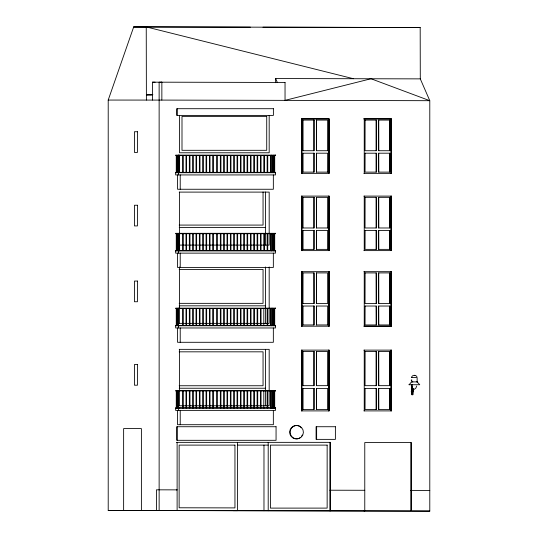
<?xml version="1.0" encoding="UTF-8"?>
<svg xmlns="http://www.w3.org/2000/svg" width="538" height="538" viewBox="0 0 538 538"><rect width="100%" height="100%" fill="white"/><g stroke="black" fill="none" stroke-linecap="round" stroke-linejoin="round"><path stroke-width="0.81" d="M156.437 510.488L156.437 489.822L177.116 489.869L176.403 489.869M413.184 388.712L412.861 394.744L411.879 394.744L411.879 384.737M411.947 394.744L411.947 384.643M412.794 394.744L412.794 391.16M275.638 82.697L275.644 78.548L420.292 78.871L429.788 100.693L429.788 511.093L108.212 510.461L108.212 100.061L133.706 26.9L146.242 26.907L353.432 78.723M412.485 387.084L411.947 391.16L412.303 389.525M416.674 386.008L415.901 388.053L414.341 389.297M411.745 376.674C412.807 374.872 415.861 374.872 416.923 376.674M409.142 384.737L411.523 381.893L412.881 381.893M370.964 78.763L285.039 100.364L285.039 82.462L161.494 82.186M297.346 438.766L296.915 438.867A6.705 6.644 -90 0 1 289.679 431.927A6.705 6.644 -90 0 1 297.447 425.585L299.101 426.103A6.705 6.644 -90 0 1 301.388 427.865M420.292 78.871L420.185 27.519L262.961 27.196M152.402 100.088L152.402 82.186L155.126 82.186M371.059 78.763L429.788 100.693L161.857 100.088L161.857 82.186L159.134 82.186L159.134 510.488L410.783 511.046L410.783 442.552M284.669 82.462L285.039 82.462M151.434 94.95L146.397 94.843L149.12 94.574M161.864 100.088L108.212 100.061M301.556 118.844L329.243 118.844L329.243 173.364L301.556 173.364M365.033 120.088L376.277 120.082L376.277 150.721L365.04 150.727L365.107 120.088M378.665 120.082L389.909 120.082L389.909 150.721L378.665 150.721L378.665 120.082L378.739 150.721M327.655 150.721L316.411 150.721L316.411 120.082L327.655 120.082L327.581 150.721M365.04 153.202L376.277 153.202L376.277 172.12L365.04 172.12L365.107 153.202M378.665 153.202L389.909 153.196L389.909 172.12L378.665 172.12L378.665 153.202L378.739 172.12M263.808 155.354L264.393 155.354M273.835 155.381L274.427 155.381M327.655 172.12L316.411 172.12L316.411 153.202L327.655 153.196L327.581 172.12M175.65 172.725L275.51 172.725M363.87 173.364L391.489 173.364L391.489 118.844L363.87 118.844L391.133 118.844L391.133 173.357M179.221 192.106L269.182 192.106L269.182 245.093L179.221 245.093M301.556 196.101L329.243 196.101L329.243 250.614L301.556 250.614M363.883 196.101L391.489 196.101L391.489 250.614L363.91 250.614M365.033 197.338L376.277 197.338L376.277 227.977L365.04 227.977L365.107 197.338M378.665 197.338L389.909 197.338L389.909 227.977L378.665 227.977L378.665 197.338L378.739 227.977M179.167 225.079L263.048 225.079L263.048 191.979M179.221 227.554L265.51 227.554M327.655 227.977L316.411 227.977L316.411 197.338L327.655 197.338L327.581 227.977M365.04 230.459L376.277 230.459L376.277 249.376L365.04 249.376L365.107 230.459M378.665 230.452L389.909 230.452L389.909 249.37L378.665 249.376L378.665 230.452L378.739 249.376M263.808 233.559L264.393 233.559M273.835 233.586L274.427 233.586M327.655 249.37L316.411 249.376L316.411 230.452L327.655 230.452L327.581 249.37M175.65 250.937L275.51 250.937M179.167 269.417L263.048 269.417L263.048 303.345L179.167 303.345M301.556 271.683L329.243 271.683L329.243 326.196L301.556 326.196M363.883 271.683L391.489 271.683L391.489 326.196L363.87 326.196L391.126 326.189L391.133 271.677M365.033 272.921L376.277 272.921L376.277 303.56L365.04 303.56L365.107 272.921M378.665 272.921L389.909 272.914L389.909 303.553L378.665 303.553L378.665 272.921L378.739 303.553M302.786 303.56L314.031 303.56L314.031 272.921L302.786 272.921L302.786 303.56L302.86 272.921M314.031 303.56L313.957 272.921M316.411 303.553L327.655 303.553L327.655 272.914L316.411 272.921L316.411 303.553L316.485 272.921M376.277 303.56L376.203 272.921M389.909 303.553L389.835 272.914M179.221 305.826L265.51 305.826M365.04 306.035L376.277 306.035L376.277 324.952L365.04 324.959L365.107 306.035M378.665 306.035L389.909 306.035L389.909 324.952L378.665 324.952L378.665 306.035L378.739 324.952M263.808 308.395L264.393 308.395M273.835 308.422L274.427 308.422M179.221 323.365L269.182 323.365L269.182 266.942M327.655 324.952L316.411 324.952L316.411 306.035L327.655 306.035L327.581 324.952M376.277 324.952L376.203 306.035M389.909 324.952L389.835 306.035M176.195 325.423L179.618 325.423M264.393 325.423L263.808 325.423L263.808 308.536M274.784 325.423L271.999 325.423L271.999 308.536M175.65 325.766L275.51 325.766M179.221 349.35L269.182 349.35L269.182 405.773L179.221 405.773M301.556 350.124L329.243 350.124L329.243 410.897L301.556 410.897M363.883 350.124L391.489 350.124L391.489 410.897L363.91 410.897M365.033 351.509L376.277 351.502L376.277 385.659L365.04 385.665L365.107 351.509M378.665 351.502L389.909 351.502L389.909 385.659L378.665 385.659L378.665 351.502L378.739 385.659M179.167 351.825L263.048 351.825L263.048 385.753L179.167 385.753M411.53 377.508L417.138 377.508L417.145 381.893L419.741 384.737L408.934 384.737M411.523 377.508L411.873 377.508M411.879 379.969L411.314 379.969L411.314 380.568L411.879 380.568M411.55 381.893L417.145 381.893L416.795 381.893M327.655 385.659L316.411 385.659L316.411 351.502L327.655 351.502L327.581 385.659M179.221 388.234L265.51 388.234M365.04 388.429L376.277 388.423L376.277 409.512L365.04 409.519L365.107 388.429M378.665 388.423L389.909 388.423L389.909 409.512L378.665 409.512L378.665 388.423L378.739 409.512M263.808 390.803L264.393 390.803M273.835 390.83L274.427 390.83M411.314 391.751L412.794 391.751L412.229 391.751L412.229 391.16L411.314 391.16L411.314 391.751L411.879 391.751M176.195 407.831L179.618 407.831M182.664 407.831L183.25 407.831M186.007 407.831L186.592 407.831M189.349 407.831L189.941 407.831M192.691 407.831L193.283 407.831M196.034 407.831L196.626 407.831M199.376 407.831L199.968 407.831M202.725 407.831L203.31 407.831M206.067 407.831L206.653 407.831M209.41 407.831L209.995 407.831M212.752 407.831L213.337 407.831M220.351 407.831L220.936 407.831M223.694 407.831L224.279 407.831M227.036 407.831L227.621 407.831M230.378 407.831L230.963 407.831M233.721 407.831L234.306 407.831M237.063 407.831L237.655 407.831M240.405 407.831L240.997 407.831M243.748 407.831L244.339 407.831M247.09 407.831L247.682 407.831M250.439 407.831L251.024 407.831M253.781 407.831L254.366 407.831M257.124 407.831L257.709 407.831M260.466 407.831L261.051 407.831M263.808 407.831L264.393 407.831M267.151 407.831L267.736 407.831M270.493 407.831L271.078 407.831M271.999 407.831L274.784 407.831M175.65 408.174L275.51 408.174M327.655 409.512L316.411 409.512L316.411 388.423L327.655 388.423L327.581 409.512M176.403 442.35L330.594 442.35L330.594 510.871M237.366 445.108L268.2 445.108M329.875 490.212L364.771 490.286M410.783 490.394L429.788 490.434M176.403 510.522L177.116 510.522L177.116 442.35M233.203 510.663L237.433 510.663L237.433 442.35M364.058 510.945L364.771 510.945L364.771 442.552L411.503 442.552L411.503 511.046L429.788 511.093M420.185 27.519L133.706 26.9L250.372 27.169M152.402 82.186L161.857 82.186M146.397 94.574L152.873 94.574M146.397 94.843L152.274 94.856M108.212 510.461L159.134 510.488M414.334 375.322L414.879 375.363M275.644 78.548L277.265 82.307M146.242 26.907L146.397 100.081M391.133 196.094L391.133 250.607M391.133 350.117L391.133 410.891M391.059 118.844L391.059 173.357M391.059 196.094L391.059 250.607M391.059 271.677L391.059 326.189M391.059 350.117L391.059 410.891M389.835 120.082L389.835 150.721M389.835 153.196L389.835 172.12M389.835 197.338L389.835 227.977M389.835 230.452L389.835 249.37M389.835 351.502L389.835 385.659M389.835 388.423L389.835 409.512M376.203 120.082L376.203 150.721M376.203 153.202L376.203 172.12M376.203 197.338L376.203 227.977M376.203 230.459L376.203 249.376M376.203 351.502L376.203 385.659M376.203 388.423L376.203 409.512M364.239 118.844L364.239 173.364M364.239 196.101L364.239 250.614M364.239 271.683L364.239 326.196M364.239 350.124L364.239 410.897M329.875 442.35L329.875 510.871M329.081 271.636L329.081 326.149M328.886 173.357L328.886 118.844L301.63 118.844L301.63 173.364M328.886 196.094L328.886 250.607M328.886 271.677L328.886 326.189M328.886 350.117L328.886 410.891M328.812 118.844L328.812 173.357M328.812 196.094L328.812 250.607M328.812 271.677L328.812 326.189M328.812 350.117L328.812 410.891M316.633 426.728L316.633 439.371M316.485 120.082L316.485 150.721M316.485 153.202L316.485 172.12M316.485 197.338L316.485 227.977M316.485 230.452L316.485 249.376M316.485 306.035L316.485 324.952M316.485 351.502L316.485 385.659M316.485 388.423L316.485 409.512M313.957 120.082L313.957 150.721M313.957 153.202L313.957 172.12M313.957 197.338L313.957 227.977M313.957 230.459L313.957 249.376M313.957 306.035L313.957 324.952M313.957 351.502L313.957 385.659M313.957 388.423L313.957 409.512M302.86 120.088L302.86 150.727M302.86 153.202L302.86 172.12M302.86 197.338L302.86 227.977M302.86 230.459L302.86 249.376M302.86 306.035L302.86 324.959M302.86 351.509L302.86 385.665M302.86 388.429L302.86 409.519M301.986 118.844L301.986 173.364M301.986 196.101L301.986 250.614M301.986 271.683L301.986 326.196M301.986 350.124L301.986 410.897M301.825 271.636L301.825 326.149M301.616 196.101L301.63 250.614M301.616 271.683L301.63 326.196M301.616 350.124L301.63 410.897M275.328 155.119L275.328 155.495M275.328 172.348L275.328 172.725M275.328 233.324L275.328 233.7M275.328 250.56L275.328 250.937M275.328 308.16L275.328 308.536M275.328 325.389L275.328 325.766M275.328 390.568L275.328 390.944M275.328 407.797L275.328 408.174M274.71 155.495L274.71 172.382M274.71 233.7L274.71 250.594M274.71 308.536L274.71 325.423M274.71 390.944L274.71 407.831M274.427 155.495L274.427 172.348M274.427 233.7L274.427 250.56M274.427 308.536L274.427 325.389M274.427 390.944L274.427 407.797M274.225 155.495L274.225 172.382M274.225 233.7L274.225 250.594M274.225 308.536L274.225 325.423M274.225 390.944L274.225 407.831M273.963 155.119L273.963 155.495M273.963 233.324L273.963 233.7M273.963 250.56L273.963 250.937M273.963 308.16L273.963 308.536M273.963 325.389L273.963 325.766M273.963 390.568L273.963 390.944M273.963 407.797L273.963 408.174M273.835 155.495L273.802 172.382M273.802 233.7L273.835 250.594M273.835 308.536L273.835 325.423M273.802 390.944L273.835 407.831M273.351 155.495L273.385 172.382M273.344 174.931L273.344 189.255L177.567 189.255L177.567 174.931M273.351 233.7L273.385 250.594M273.344 253.136L273.344 267.46L177.567 267.46L177.567 253.136M273.351 308.536L273.385 325.423M273.344 327.972L273.344 342.296L177.567 342.296L177.567 327.972M273.351 390.944L273.385 407.831M273.344 410.38L273.344 424.704L177.567 424.704L177.567 410.38M272.901 155.495L272.901 172.382M272.901 233.7L272.934 250.594M272.934 308.536L272.901 325.423M272.901 390.944L272.934 407.831M272.558 233.324L272.558 233.7M272.558 308.16L272.558 308.536M272.558 390.568L272.558 390.944M272.45 155.495L272.45 172.382M272.484 233.7L272.45 250.594M272.45 308.536L272.45 325.423M272.484 390.944L272.45 407.831M271.999 155.495L271.999 172.348M271.999 233.7L271.999 250.56M271.999 390.944L271.999 407.797M271.233 250.56L271.233 250.937M271.233 325.389L271.233 325.766M271.233 407.797L271.233 408.174M271.192 155.119L271.192 155.495M271.192 233.324L271.192 233.7M271.192 308.16L271.192 308.536M271.192 390.568L271.192 390.944M271.078 155.495L271.078 172.348M271.078 233.7L271.078 250.56M271.078 308.536L271.078 325.389L270.493 325.423L270.493 308.536M271.078 390.944L271.078 407.797M270.493 155.495L270.493 172.348M270.493 233.7L270.493 250.56M270.493 390.944L270.493 407.797M269.182 115.556L269.182 152.785L179.544 152.785L179.544 115.556M268.2 442.35L268.2 510.73M267.736 155.495L267.736 172.348M267.736 233.7L267.736 250.56M267.736 308.536L267.736 325.389L267.151 325.423L267.151 308.536M267.736 390.944L267.736 407.797M267.151 155.495L267.151 172.348M267.151 233.7L267.151 250.56M267.151 390.944L267.151 407.797M265.51 191.979L265.51 245.093M265.51 266.942L265.51 323.365M265.51 349.35L265.51 405.773M264.393 155.495L264.393 172.348M264.393 233.7L264.393 250.56M263.976 445.108L263.976 510.73M263.808 155.495L263.808 172.348M263.808 233.7L263.808 250.56M263.808 390.944L263.808 407.797M261.051 155.495L261.051 172.348M261.051 233.7L261.051 250.56M261.051 308.536L261.051 325.389L260.466 325.423L260.466 308.536M261.051 390.944L261.051 407.797M260.466 155.495L260.466 172.348M260.466 233.7L260.466 250.56M260.466 390.944L260.466 407.797M257.709 155.495L257.709 172.348M257.709 233.7L257.709 250.56M257.709 308.536L257.709 325.389L257.124 325.423L257.124 308.536M257.709 390.944L257.709 407.797M257.124 155.495L257.124 172.348M257.124 233.7L257.124 250.56M257.124 390.944L257.124 407.797M254.366 155.495L254.366 172.348M254.366 233.7L254.366 250.56M254.366 308.536L254.366 325.389L253.781 325.423L253.781 308.536M254.366 390.944L254.366 407.797M253.781 155.495L253.781 172.348M253.781 233.7L253.781 250.56M253.781 390.944L253.781 407.797M251.024 172.348L251.024 155.381L250.439 155.381L250.439 172.348M251.024 250.56L251.024 233.586L250.439 233.586L250.439 250.56M251.024 407.797L251.024 390.83L250.439 390.83L250.439 407.797M247.682 155.495L247.682 172.348M247.682 233.7L247.682 250.56M247.682 308.536L247.682 325.389L247.09 325.423L247.09 308.536M247.682 390.944L247.682 407.797M247.09 155.495L247.09 172.348M247.09 233.7L247.09 250.56M247.09 390.944L247.09 407.797M244.339 155.495L244.339 172.348M244.339 233.7L244.339 250.56M244.339 308.536L244.339 325.389L243.748 325.423L243.748 308.536M244.339 390.944L244.339 407.797M243.748 155.495L243.748 172.348M243.748 233.7L243.748 250.56M243.748 390.944L243.748 407.797M240.997 172.348L240.997 155.354L240.405 155.354L240.405 172.348M240.997 250.56L240.997 233.559L240.405 233.559L240.405 250.56M240.997 407.797L240.997 390.803L240.405 390.803L240.405 407.797M237.655 155.495L237.655 172.348M237.655 233.7L237.655 250.56M237.655 308.536L237.655 325.389L237.063 325.423L237.063 308.536M237.655 390.944L237.655 407.797M237.063 155.495L237.063 172.348M237.063 233.7L237.063 250.56M237.063 390.944L237.063 407.797M234.306 155.495L234.306 172.348M234.306 233.7L234.306 250.56M234.306 308.536L234.306 325.389L233.721 325.423L233.721 308.536M234.306 390.944L234.306 407.797M233.721 155.495L233.721 172.348M233.721 233.7L233.721 250.56M233.721 390.944L233.721 407.797M230.963 155.495L230.963 172.348M230.963 233.7L230.963 250.56M230.963 308.536L230.963 325.389L230.378 325.423L230.378 308.536M230.963 390.944L230.963 407.797M230.378 155.495L230.378 172.348M230.378 233.7L230.378 250.56M230.378 390.944L230.378 407.797M227.621 155.495L227.621 172.348M227.621 233.7L227.621 250.56M227.621 308.536L227.621 325.389L227.036 325.423L227.036 308.536M227.621 390.944L227.621 407.797M227.036 155.495L227.036 172.348M227.036 233.7L227.036 250.56M227.036 390.944L227.036 407.797M224.279 155.495L224.279 172.348M224.279 233.7L224.279 250.56M224.279 308.536L224.279 325.389L223.694 325.423L223.694 308.536M224.279 390.944L224.279 407.797M223.694 155.495L223.694 172.348M223.694 233.7L223.694 250.56M223.694 390.944L223.694 407.797M220.936 155.495L220.936 172.348M220.936 233.7L220.936 250.56M220.936 308.536L220.936 325.389L220.351 325.423L220.351 308.536M220.936 390.944L220.936 407.797M220.351 155.495L220.351 172.348M220.351 233.7L220.351 250.56M220.351 390.944L220.351 407.797M217.285 155.442L217.285 172.328M217.285 233.647L217.285 250.533L216.7 250.533L216.7 233.647M217.285 325.369L217.285 308.482L216.7 308.482L216.7 325.369M217.285 390.891L217.285 407.777M216.7 155.442L216.7 172.328M216.7 390.891L216.7 407.777M213.337 172.348L213.337 155.381L212.752 155.381L212.752 172.348M213.337 250.56L213.337 233.586L212.752 233.586L212.752 250.56M213.337 407.797L213.337 390.83L212.752 390.83L212.752 407.797M209.995 155.495L209.995 172.348M209.995 233.7L209.995 250.56M209.995 308.536L209.995 325.389L209.41 325.423L209.41 308.536M209.995 390.944L209.995 407.797M209.41 155.495L209.41 172.348M209.41 233.7L209.41 250.56M209.41 390.944L209.41 407.797M206.653 155.495L206.653 172.348M206.653 233.7L206.653 250.56M206.653 308.536L206.653 325.389L206.067 325.423L206.067 308.536M206.653 390.944L206.653 407.797M206.067 155.495L206.067 172.348M206.067 233.7L206.067 250.56M206.067 390.944L206.067 407.797M203.31 172.348L203.31 155.354L202.725 155.354L202.725 172.348M203.31 250.56L203.31 233.559L202.725 233.559L202.725 250.56M203.31 407.797L203.31 390.803L202.725 390.803L202.725 407.797M199.968 155.495L199.968 172.348M199.968 233.7L199.968 250.56M199.968 308.536L199.968 325.389L199.376 325.423L199.376 308.536M199.968 390.944L199.968 407.797M199.376 155.495L199.376 172.348M199.376 233.7L199.376 250.56M199.376 390.944L199.376 407.797M196.626 155.495L196.626 172.348M196.626 233.7L196.626 250.56M196.626 308.536L196.626 325.389L196.034 325.423L196.034 308.536M196.626 390.944L196.626 407.797M196.034 155.495L196.034 172.348M196.034 233.7L196.034 250.56M196.034 390.944L196.034 407.797M193.283 155.495L193.283 172.348M193.283 233.7L193.283 250.56M193.283 308.536L193.283 325.389L192.691 325.423L192.691 308.536M193.283 390.944L193.283 407.797M192.691 155.495L192.691 172.348M192.691 233.7L192.691 250.56M192.691 390.944L192.691 407.797M189.941 155.495L189.941 172.348M189.941 233.7L189.941 250.56M189.941 308.536L189.941 325.389L189.349 325.423L189.349 308.536M189.941 390.944L189.941 407.797M189.349 155.495L189.349 172.348M189.349 233.7L189.349 250.56M189.349 390.944L189.349 407.797M186.592 155.495L186.592 172.348M186.592 233.7L186.592 250.56M186.592 308.536L186.592 325.389L186.007 325.423L186.007 308.536M186.592 390.944L186.592 407.797M186.007 155.495L186.007 172.348M186.007 233.7L186.007 250.56M186.007 390.944L186.007 407.797M183.25 155.495L183.25 172.348M183.25 233.7L183.25 250.56M183.25 308.536L183.25 325.389L182.664 325.423L182.664 308.536M183.25 390.944L183.25 407.797M182.664 155.495L182.664 172.348M182.664 233.7L182.664 250.56M182.664 390.944L182.664 407.797M180.223 174.931L180.223 189.255M180.223 253.136L180.223 267.46M180.223 327.972L180.223 342.296M180.223 410.38L180.223 424.704M179.746 155.119L179.746 155.495M179.746 233.324L179.746 233.7M179.746 250.56L179.746 250.937M179.746 308.16L179.746 308.536M179.746 325.389L179.746 325.766M179.746 390.568L179.746 390.944M179.746 407.797L179.746 408.174M179.618 155.495L179.618 172.348M179.544 192.106L179.618 250.56M179.544 266.942L179.544 323.365M179.544 349.35L179.544 405.773M178.979 155.495L179.026 172.348M179.026 233.7L178.979 250.56M178.569 155.119L178.569 174.931M178.569 233.324L178.569 253.136M178.569 308.16L178.569 308.536M178.569 325.389L178.569 327.972M178.569 390.568L178.569 410.38M178.495 155.495L178.495 172.348M178.495 233.7L178.495 250.56M178.495 390.944L178.495 407.797M178.381 155.119L178.381 155.495M178.381 172.348L178.381 172.725M178.381 233.324L178.381 233.7M178.381 250.56L178.381 250.937M178.381 308.16L178.381 308.536M178.381 325.389L178.381 325.766M178.381 390.568L178.381 390.944M178.381 407.797L178.381 408.174M177.237 108.71L177.237 115.401M177.184 155.495L177.184 172.382M177.184 233.7L177.184 250.594M177.184 308.536L177.184 325.423M177.184 390.944L177.184 407.831M177.244 426.728L177.244 440.313M177.15 155.495L177.15 172.382M177.15 233.7L177.15 250.594M177.15 308.536L177.15 325.423M177.15 390.944L177.15 407.831M177.015 233.324L177.015 233.7M177.015 308.16L177.015 308.536M177.015 390.568L177.015 390.944M176.699 155.495L176.699 172.382M176.699 233.7L176.699 250.594M176.699 308.536L176.699 325.423M176.699 390.944L176.699 407.831M176.269 155.495L176.269 172.382M176.269 233.7L176.269 250.594M176.269 308.536L176.269 325.423M176.269 390.944L176.269 407.831M141.393 510.481L141.393 428.591L123.632 428.591L123.632 510.468M302.343 435A6.705 6.644 -90 0 1 301.421 436.479M300.143 437.67A6.705 6.644 -90 0 1 298.61 438.483M412.606 387.024L411.947 391.839L412.861 391.872L413.285 388.752L412.861 391.866L411.947 391.866L412.612 387.024M299.054 438.483L297.359 438.867A6.705 6.644 -90 0 1 290.116 431.927A6.705 6.644 -90 0 1 297.884 425.585L299.538 426.103A6.705 6.644 -90 0 1 299.054 438.483M273.385 108.71L176.699 108.71L176.699 115.401L273.385 115.401L273.385 108.71M266.727 116.383L181.999 116.383L181.999 150.31L266.727 150.31L266.727 116.383M314.031 120.082L302.786 120.088L302.786 150.727L314.031 150.721L314.031 120.082M137.439 131.729L134.453 131.729L134.453 152.415L137.439 152.415L137.439 131.729M314.031 153.202L302.786 153.202L302.786 172.12L314.031 172.12L314.031 153.202M275.51 155.119L175.65 155.119L175.65 155.495L275.51 155.495L275.51 155.119M275.51 172.348L175.65 172.348L175.65 174.931L275.51 174.931L275.51 172.348M314.031 197.338L302.786 197.338L302.786 227.977L314.031 227.977L314.031 197.338M137.439 205.234L134.453 205.234L134.453 225.92L137.439 225.92L137.439 205.234M314.031 230.459L302.786 230.459L302.786 249.376L314.031 249.376L314.031 230.459M275.51 233.324L175.65 233.324L175.65 233.7L275.51 233.7L275.51 233.324M275.51 250.56L175.65 250.56L175.65 253.136L275.51 253.136L275.51 250.56M137.439 281.058L134.453 281.058L134.453 301.744L137.439 301.744L137.439 281.058M314.031 306.035L302.786 306.035L302.786 324.959L314.031 324.952L314.031 306.035M275.51 308.16L175.65 308.16L175.65 308.536L275.51 308.536L275.51 308.16M203.31 308.395L202.725 308.395L202.725 325.389L203.31 325.423L203.31 308.395M213.337 308.422L212.752 308.422L212.752 325.389L213.337 325.423L213.337 308.422M240.997 308.395L240.405 308.395L240.405 325.389L240.997 325.423L240.997 308.395M251.024 308.422L250.439 308.422L250.439 325.389L251.024 325.423L251.024 308.422M275.51 325.389L175.65 325.389L175.65 327.972L275.51 327.972L275.51 325.389M314.031 351.502L302.786 351.509L302.786 385.665L314.031 385.659L314.031 351.502M137.439 364.515L134.453 364.515L134.453 385.201L137.439 385.201L137.439 364.515M314.031 388.423L302.786 388.429L302.786 409.519L314.031 409.512L314.031 388.423M275.51 390.568L175.65 390.568L175.65 390.944L275.51 390.944L275.51 390.568M275.51 407.797L175.65 407.797L175.65 410.38L275.51 410.38L275.51 407.797M276.061 426.728L176.699 426.728L176.699 440.313L276.061 440.313L276.061 426.728M335.389 426.728L316.088 426.728L316.088 439.371L335.389 439.371L335.389 426.728M234.951 445.108L179.134 445.108L179.134 507.778L234.951 507.899L234.951 445.108M327.144 445.108L270.419 445.108L270.419 508.107L327.144 508.107L327.144 445.108M178.078 172.382L178.078 155.495L178.044 172.382M178.078 250.594L178.078 233.7L178.044 250.594M178.078 325.423L178.078 308.536L178.044 325.423M178.078 407.831L178.078 390.944L178.044 407.831M177.627 172.382L177.627 155.495L177.594 172.382M177.627 250.594L177.627 233.7L177.594 250.594M177.627 325.423L177.627 308.536L177.594 325.423M177.627 407.831L177.627 390.944L177.594 407.831"/></g></svg>
